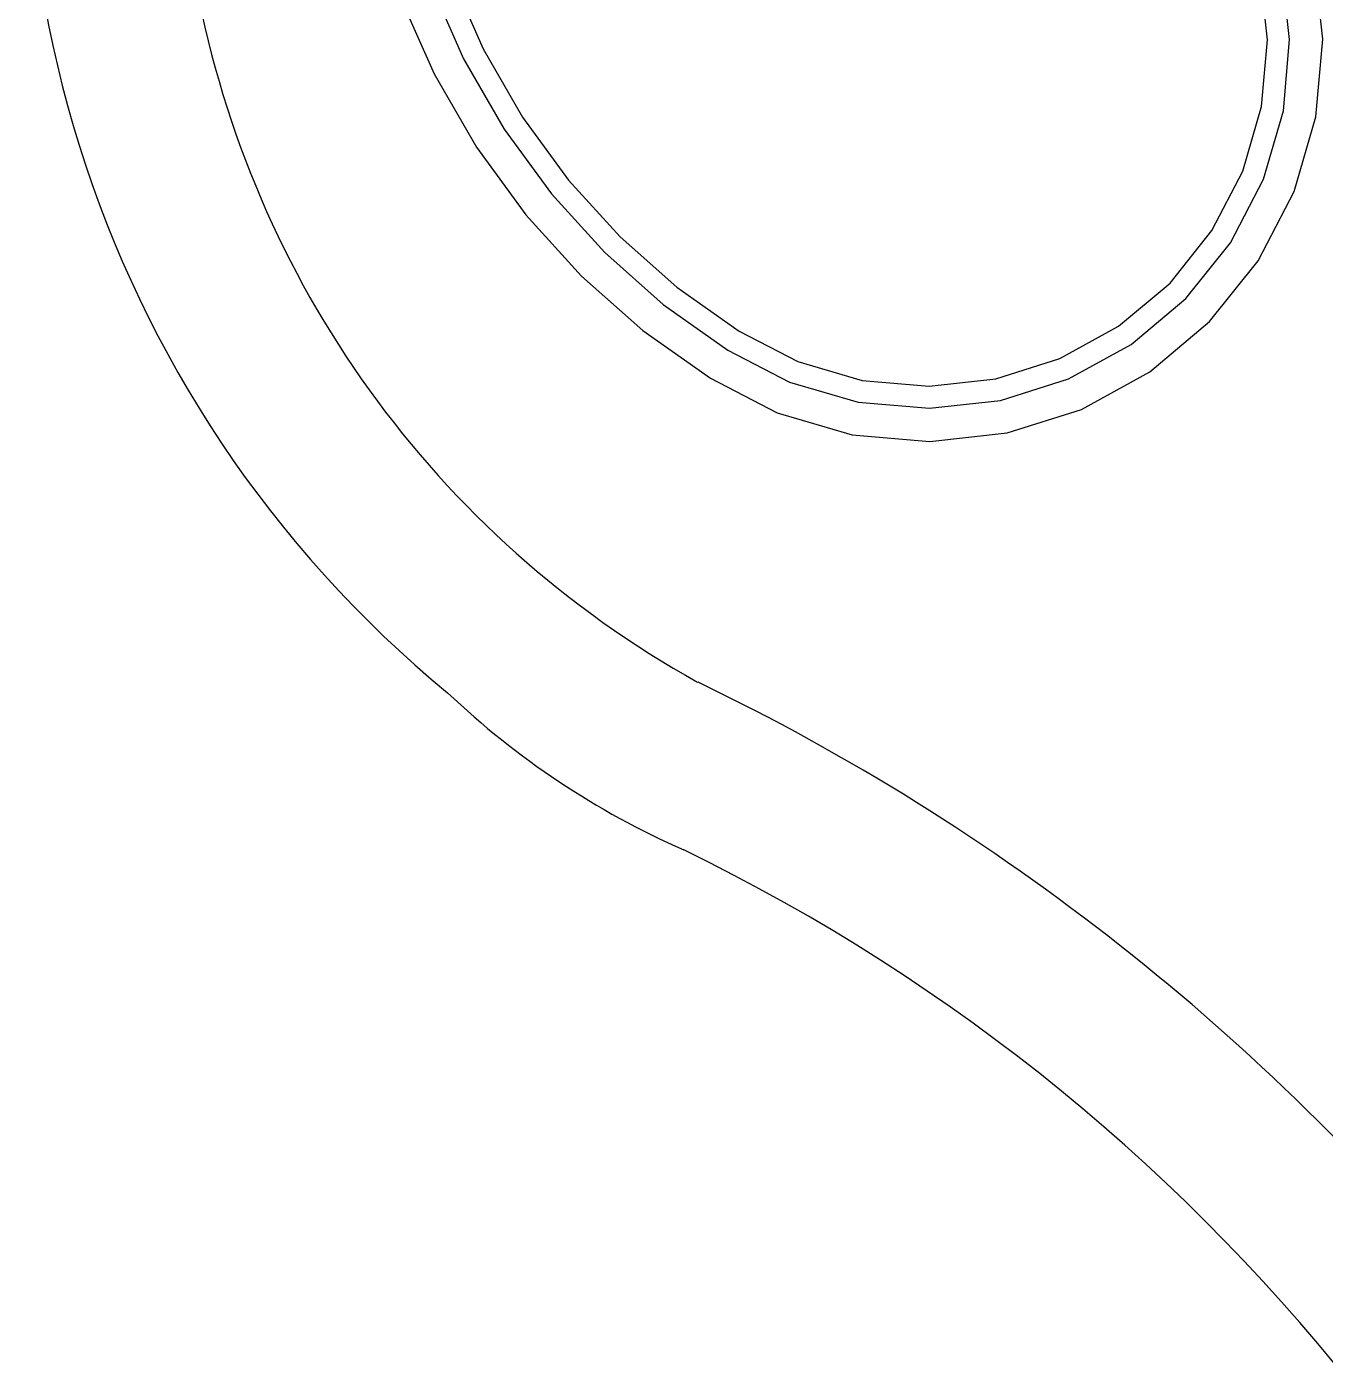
# Model space of a CAD drawing. Header units: millimetres. Extents: x -14000 to -11893, y 5996570 to 5998427.
# Drawn here: x -13041.22 to -13019.97, y 5997209.5 to 5997231.31 of the extents above; entities that cross this region are included whole.
import ezdxf

# ---------------------------------------------------------------- set-up
doc = ezdxf.new("R2010")
doc.units = ezdxf.units.MM
doc.header["$LTSCALE"] = 0.25
doc.layers.add('3_sidewalk_UNBC', color=253, linetype='Continuous')

msp = doc.modelspace()

# ---------------------------------------------------------------- linework, layer by layer
at = {"layer": '3_sidewalk_UNBC'}
for p, q in [((-13020.559, 5997231.098), (-13020.688, 5997232.26)), ((-13020.017, 5997231.104), (-13020.157, 5997232.372)), ((-13034.283, 5997232.143), (-13033.754, 5997230.946)), ((-13020.921, 5997231.093), (-13021.042, 5997232.185)), ((-13035.126, 5997231.823), (-13034.558, 5997230.538)), ((-13034.62, 5997232.015), (-13034.076, 5997230.783)), ((-13033.754, 5997230.946), (-13033.109, 5997229.827)), ((-13021.016, 5997229.999), (-13020.921, 5997231.093)), ((-13020.66, 5997229.933), (-13020.559, 5997231.098)), ((-13020.127, 5997229.833), (-13020.017, 5997231.104)), ((-13034.076, 5997230.783), (-13033.411, 5997229.63)), ((-13034.558, 5997230.538), (-13033.864, 5997229.336)), ((-13021.322, 5997228.944), (-13021.016, 5997229.999)), ((-13020.986, 5997228.81), (-13020.66, 5997229.933)), ((-13033.411, 5997229.63), (-13032.637, 5997228.57)), ((-13033.109, 5997229.827), (-13032.358, 5997228.798)), ((-13020.483, 5997228.608), (-13020.127, 5997229.833)), ((-13033.864, 5997229.336), (-13033.056, 5997228.228)), ((-13032.358, 5997228.798), (-13031.512, 5997227.867)), ((-13021.829, 5997227.97), (-13021.322, 5997228.944)), ((-13021.525, 5997227.772), (-13020.986, 5997228.81)), ((-13032.637, 5997228.57), (-13031.765, 5997227.611)), ((-13021.071, 5997227.476), (-13020.483, 5997228.608)), ((-13033.056, 5997228.228), (-13032.146, 5997227.226)), ((-13022.515, 5997227.113), (-13021.829, 5997227.97)), ((-13031.512, 5997227.867), (-13030.584, 5997227.043)), ((-13022.257, 5997226.86), (-13021.525, 5997227.772)), ((-13031.765, 5997227.611), (-13030.808, 5997226.761)), ((-13021.868, 5997226.481), (-13021.071, 5997227.476)), ((-13032.146, 5997227.226), (-13031.144, 5997226.337)), ((-13030.584, 5997227.043), (-13029.565, 5997226.324)), ((-13023.356, 5997226.406), (-13022.515, 5997227.113)), ((-13023.152, 5997226.107), (-13022.257, 5997226.86)), ((-13030.808, 5997226.761), (-13029.753, 5997226.016)), ((-13024.319, 5997225.877), (-13023.356, 5997226.406)), ((-13022.845, 5997225.66), (-13021.868, 5997226.481)), ((-13031.144, 5997226.337), (-13030.034, 5997225.554)), ((-13029.565, 5997226.324), (-13028.607, 5997225.826)), ((-13029.753, 5997226.016), (-13028.741, 5997225.49)), ((-13024.176, 5997225.544), (-13023.152, 5997226.107)), ((-13028.607, 5997225.826), (-13027.552, 5997225.52)), ((-13025.366, 5997225.546), (-13024.319, 5997225.877)), ((-13030.034, 5997225.554), (-13028.943, 5997224.987)), ((-13028.741, 5997225.49), (-13027.618, 5997225.164)), ((-13027.552, 5997225.52), (-13026.458, 5997225.425)), ((-13026.458, 5997225.425), (-13025.366, 5997225.546)), ((-13025.291, 5997225.192), (-13024.176, 5997225.544)), ((-13023.963, 5997225.045), (-13022.845, 5997225.66)), ((-13027.618, 5997225.164), (-13026.453, 5997225.063)), ((-13026.453, 5997225.063), (-13025.291, 5997225.192)), ((-13025.179, 5997224.661), (-13023.963, 5997225.045)), ((-13028.943, 5997224.987), (-13027.718, 5997224.631)), ((-13027.718, 5997224.631), (-13026.447, 5997224.521)), ((-13026.447, 5997224.521), (-13025.179, 5997224.661)), ((-13030.248, 5997220.584), (-13030.248, 5997220.584))]:
    msp.add_line(p, q, dxfattribs=at)
for centre, radius, start, end in [((-13022.321, 5997235), 18.903, 164.1313, 230.5354), ((-13022.228, 5997235.002), 16.499, 190.5734, 240.9262), ((-13046.408, 5997186.977), 37.291, 39.2459, 64.3011), ((-13024.977, 5997230.276), 13.601, 226.5215, 246.1666), ((-13044.273, 5997189.411), 31.597, 11.1368, 64.1028)]:
    msp.add_arc(centre, radius, start, end, dxfattribs=at)

doc.saveas('drawing.dxf')
